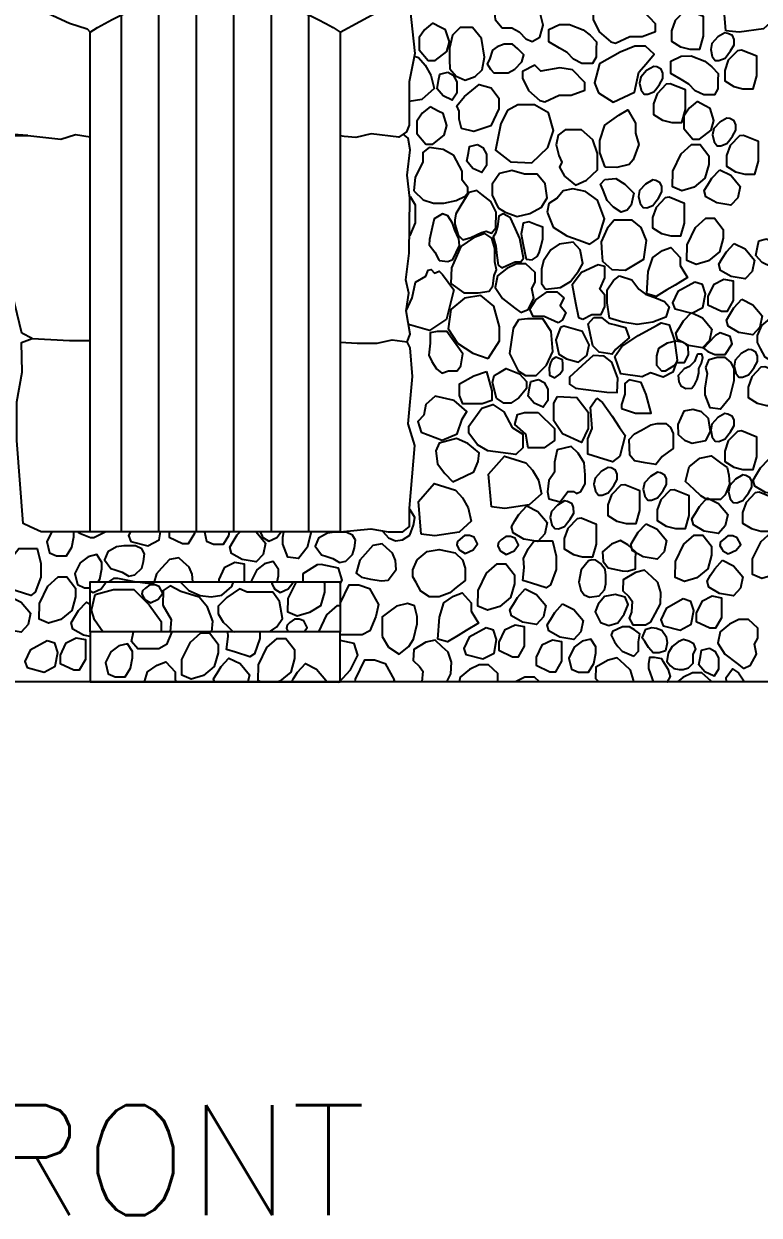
# Model space of a CAD drawing. Header units: millimetres. Extents: x -251401 to 377140, y -30451 to 275830.
# Drawn here: x 296977 to 299919, y -5075 to -307 of the extents above; entities that cross this region are included whole.
import ezdxf

# ---------------------------------------------------------------- set-up
doc = ezdxf.new("R2010")
doc.units = ezdxf.units.MM
for name, color, linetype in [('0-S3', 3, 'Continuous'), ('0-S8', 8, 'Continuous'), ('A-DIMENSIONS', 30, 'Continuous'), ('A-DOORS', 2, 'Continuous'), ('A-WALL', 4, 'Continuous')]:
    doc.layers.add(name, color=color, linetype=linetype)
doc.styles.add('LEROY', font='simplex.shx')
doc.dimstyles.new('DIM100', dxfattribs={"dimscale": 0, "dimtxt": 220, "dimasz": 180, "dimexe": 220, "dimexo": 250, "dimgap": 1, "dimtad": 1, "dimtoh": 1, "dimlfac": 0.001, "dimzin": 1, "dimdsep": 46, "dimtxsty": 'LEROY', "dimblk1": 'ORIGIN', "dimblk2": 'ORIGIN', "dimsah": 1, "dimcen": 0.18, "dimclrd": 30, "dimclre": 30, "dimclrt": 7, "dimazin": 0, "dimtfac": 1, "dimtix": 1, "dimtmove": 1, "dimatfit": 3, "dimfxl": 1, "dimtvp": 1, "dimtolj": 2, "dimtzin": 0, "dimarcsym": 0})

# ---------------------------------------------------------------- blocks, each defined once
blk = doc.blocks.new('USER ARROW 100')
at = {"layer": 'A-DIMENSIONS'}
for q in [(-200, 0), (200, 0)]:
    blk.add_line((0, 0), q, dxfattribs=at)
for points in [[(0, 0), (0, 200)], [(0, 0), (0, -200)]]:
    blk.add_lwpolyline(points, dxfattribs=at)
blk.add_circle((0, 0), 90, dxfattribs=at)
blk = doc.blocks.new('*D95')
at = {"layer": 'A-DIMENSIONS', "color": 30, "transparency": 16777216}
for p, q in [((297092.5, 3059.9), (288086.5, 3059.9)), ((288086.5, -2939.1), (288086.5, 3058.9)), ((291492.5, -2940.1), (288086.5, -2940.1))]:
    blk.add_line(p, q, dxfattribs=at)
at = {"layer": 'Defpoints', "color": 0, "transparency": 16777216}
for p in [(288086.5, 3059.9), (297342.5, 3059.9), (291742.5, -2940.1)]:
    blk.add_point(p, dxfattribs=at)
at = {"layer": 'A-DIMENSIONS', "color": 30, "transparency": 16777216}
for p, rotation in [((288086.5, 3059.9), 90), ((288086.5, -2940.1), 270)]:
    blk.add_blockref('USER ARROW 100', p, dxfattribs=dict(at, rotation=rotation))
at = {"layer": 'A-DIMENSIONS', "color": 7, "transparency": 16777216, "insert": (287876.5, 59.9), "char_height": 220, "attachment_point": 5, "rotation": 90, "style": 'LEROY'}
blk.add_mtext('\\A2;6.00 METERS', dxfattribs=at)
blk = doc.blocks.new('24H24HT')
at = {"layer": 'A-DOORS'}
blk.add_lwpolyline([(-500, 2000, -0.3), (500, 2000), (500, 0), (-500, 0)], format="xyb", close=True, dxfattribs=at)
at = {"layer": 'A-DOORS', "color": 8}
for points in [[(-75, 0), (-75, 2146.9)], [(75, 0), (75, 2146.9)], [(-225, 0), (-225, 2121.7)], [(225, 0), (225, 2121.7)], [(-375, 0), (-375, 2069)], [(375, 0), (375, 2069)]]:
    blk.add_lwpolyline(points, dxfattribs=at)
blk = doc.blocks.new('G24G4GGHG')
at = {"layer": '0-S8', "color": 8}
for points in [[(4120.6, 2650.3), (4148.3, 2617.3), (4187.1, 2617.3), (4215.5, 2601.8), (4242, 2572.6), (4268.6, 2562.9), (4298.1, 2579.3), (4311.6, 2627.5), (4297.7, 2686.6), (4278.3, 2727), (4260, 2759.1), (4229.7, 2777.4), (4198.3, 2777.4), (4176.2, 2755.8), (4142.6, 2705), (4116, 2690.8)], [(5042.7, 2605.7), (5031.6, 2736.9), (5094.7, 2808.6), (5180.1, 2781.4), (5207.4, 2751.7), (5230.6, 2711.6), (5242.8, 2657.7), (5194, 2613.4), (5096.6, 2599.5)], [(4582.2, 2561), (4601.4, 2555.2), (4659.2, 2582.8), (4707.6, 2582.8), (4761.7, 2602), (4761.7, 2632.7), (4712.8, 2684.2), (4661.8, 2691.5), (4585.8, 2678), (4561.4, 2702.4), (4512.5, 2677.4), (4512.5, 2650.9), (4536.4, 2601)], [(4876.4, 2684.5), (4839.5, 2646.2), (4825, 2605.7), (4825, 2563.7), (4861.2, 2541.3), (4898.2, 2531.9), (4938.7, 2531.9), (4953.2, 2583.2), (4953.2, 2633.2), (4953.2, 2662.1), (4892.4, 2686.7)], [(3869.7, 2635.8), (3837.9, 2609.8), (3816.1, 2578.3), (3816.1, 2528.7), (3852.3, 2486), (3879.9, 2486), (3926.2, 2522.2), (3937.1, 2560.6), (3921.9, 2609), (3902.3, 2618.4)], [(4377.4, 2630.6), (4417.2, 2631.1), (4472.4, 2609.5), (4499.7, 2587.3), (4524.7, 2561.2), (4523.6, 2532.2), (4523.6, 2499.8), (4510, 2474.7), (4467.3, 2474.7), (4433.1, 2491.2), (4408.1, 2518), (4377.4, 2536.2), (4335.1, 2561.2), (4335.1, 2588.5), (4335.1, 2610.7)], [(3938.2, 2452.9), (3963.3, 2424.2), (4000.4, 2408.4), (4039.6, 2422.2), (4067.6, 2448.9), (4077.4, 2500.4), (4065.7, 2574), (4029.8, 2618.3), (3979.6, 2618.3), (3949.6, 2588.4), (3937.8, 2535.6), (3937.8, 2488.6)], [(5039.2, 2597.6), (5010.9, 2580.8), (4986.9, 2554.9), (4982.1, 2530.6), (4988.5, 2502.3), (5000.5, 2486.7), (5015.2, 2485.9), (5039.6, 2495.5), (5051.2, 2510.6), (5061.9, 2524.6), (5075.9, 2548.9), (5075.5, 2570.8), (5069.1, 2586), (5051.2, 2595.2)], [(4097.5, 2490.5), (4088, 2473.8), (4101.4, 2451.8), (4115.2, 2437.2), (4137.3, 2437.2), (4172.1, 2437.2), (4199, 2451.5), (4226.5, 2481.5), (4234.9, 2509.2), (4210.1, 2532.8), (4189.5, 2552.2), (4156.5, 2552.2), (4127.5, 2541), (4108.8, 2527.7)], [(4620.5, 2519.4), (4537.7, 2473.8), (4518, 2397.2), (4534, 2357.7), (4592.1, 2319.5), (4677.3, 2360.2), (4694.6, 2439.2), (4724.3, 2473.8), (4756.4, 2512), (4721.8, 2544.1), (4678.6, 2544.1)], [(5089.5, 2525.8), (5052.6, 2487.5), (5038.1, 2447), (5038.1, 2405), (5074.3, 2382.6), (5111.2, 2373.1), (5151.8, 2373.1), (5166.2, 2424.5), (5166.2, 2474.4), (5166.2, 2503.4), (5105.4, 2528)], [(4864.4, 2504.3), (4904.2, 2504.8), (4959.4, 2483.2), (4986.7, 2461), (5011.8, 2434.9), (5010.6, 2405.9), (5010.6, 2373.5), (4997, 2348.4), (4954.3, 2348.4), (4920.2, 2364.9), (4895.1, 2391.7), (4864.4, 2409.9), (4822.2, 2434.9), (4822.2, 2462.2), (4822.2, 2484.4)], [(3930, 2439.7), (3952, 2427.7), (3966.7, 2401), (3966.7, 2355.4), (3948.3, 2328.2), (3912.2, 2344.4), (3887.5, 2373.2), (3893.8, 2406.2), (3898.6, 2431.4)], [(4298.8, 2326.4), (4318.1, 2320.6), (4375.8, 2348.2), (4424.2, 2348.2), (4478.3, 2367.4), (4478.3, 2398.1), (4429.4, 2449.6), (4378.4, 2456.9), (4302.5, 2443.4), (4278, 2467.8), (4229.1, 2442.8), (4229.1, 2416.3), (4253, 2366.4)], [(4754.3, 2463), (4726, 2446.3), (4702.1, 2420.3), (4697.3, 2396), (4703.6, 2367.7), (4715.6, 2352.2), (4730.4, 2351.4), (4754.7, 2360.9), (4766.3, 2376.1), (4777.1, 2390), (4791, 2414.4), (4790.6, 2436.3), (4784.2, 2451.4), (4766.3, 2460.6)], [(3976.4, 2283.2), (3966.5, 2305.5), (3997.1, 2342.7), (4055.9, 2389.9), (4103.9, 2377.5), (4135.3, 2335.3), (4135.3, 2293.1), (4103, 2225.2), (4035.2, 2202.9), (3984.7, 2214.5), (3975.9, 2251.2), (3975.9, 2270.3)], [(4804.6, 2391.3), (4767.7, 2352.9), (4753.2, 2312.4), (4753.2, 2270.4), (4789.4, 2248), (4826.3, 2238.6), (4866.9, 2238.6), (4881.4, 2290), (4881.4, 2339.9), (4881.4, 2368.8), (4820.5, 2393.4)], [(3859.9, 2301.4), (3828, 2275.3), (3806.3, 2243.8), (3806.3, 2194.3), (3842.5, 2151.6), (3870, 2151.6), (3916.3, 2187.8), (3927.2, 2226.1), (3912, 2274.6), (3892.4, 2284)], [(4143, 2234.6), (4120.8, 2128.1), (4180.8, 2081.5), (4266.3, 2077.1), (4330.6, 2138.1), (4352.8, 2205.8), (4334, 2276.8), (4277.4, 2309), (4210.8, 2309), (4169.7, 2286.8)], [(4927.7, 2321.8), (4895.9, 2295.8), (4874.1, 2264.3), (4874.1, 2214.7), (4910.3, 2172), (4937.8, 2172), (4984.2, 2208.2), (4995, 2246.6), (4979.8, 2295), (4960.3, 2304.4)], [(4560.3, 2059.2), (4539.1, 2117.7), (4539.1, 2166.4), (4559.1, 2227.4), (4615.2, 2267.3), (4650.1, 2288.5), (4681.8, 2236.3), (4681.8, 2196.3), (4694.4, 2150.2), (4672.6, 2088.4), (4656.4, 2069.7), (4606.5, 2057.9)], [(5046.7, 2256.3), (5018.4, 2239.6), (4994.4, 2213.7), (4989.6, 2189.4), (4996, 2161), (5008, 2145.5), (5022.8, 2144.7), (5047.1, 2154.3), (5058.7, 2169.4), (5069.4, 2183.4), (5083.4, 2207.7), (5083, 2229.6), (5076.6, 2244.8), (5058.7, 2253.9)], [(4397.8, 2023.5), (4440.8, 1988), (4485.2, 2008.2), (4528.7, 2048.7), (4528.7, 2114.4), (4510.9, 2169.1), (4465.5, 2208.6), (4399.8, 2208.6), (4372.6, 2187.9), (4364.2, 2148.9), (4374.6, 2106.9), (4386.9, 2079.3), (4378, 2060.1)], [(4048.9, 2150), (4070.9, 2137.9), (4085.6, 2111.2), (4085.6, 2065.7), (4067.3, 2038.4), (4031.1, 2054.7), (4006.5, 2083.5), (4012.8, 2116.5), (4017.6, 2141.7)], [(4830.1, 2043.7), (4863.6, 2113.2), (4905.4, 2150.2), (4940, 2150.2), (4974.5, 2105.2), (4974.5, 2069.8), (4959.3, 2015.2), (4915.9, 1979.1), (4866.8, 1964.6), (4829.1, 1980.7)], [(5097, 2184.6), (5060.1, 2146.2), (5045.6, 2105.7), (5045.6, 2063.8), (5081.8, 2041.3), (5118.7, 2031.9), (5159.3, 2031.9), (5173.7, 2083.3), (5173.7, 2133.2), (5173.7, 2162.2), (5112.9, 2186.8)], [(3795, 1965), (3832.3, 1928.7), (3873.7, 1916), (3915.2, 1916), (3963.5, 1926.1), (3999.9, 1943.9), (4010.5, 1956.5), (4010.5, 1977.9), (3987.9, 2008.2), (3987.9, 2043.8), (3954.1, 2105.7), (3911.4, 2129.8), (3855.9, 2137.8), (3830.5, 2118.4), (3830.5, 2079), (3799.7, 2019.5)], [(4132.5, 1897.1), (4160.6, 1879.4), (4207.9, 1862.3), (4258.6, 1874.3), (4305, 1900), (4328.6, 1937), (4319.7, 1992.8), (4288.1, 2032.2), (4237.1, 2032.2), (4186.1, 2046.1), (4136.7, 2034.5), (4108.1, 1991.3), (4107.4, 1948.1)], [(4558.3, 2010.7), (4602.2, 2014), (4638.9, 1991), (4675.1, 1955.4), (4663.6, 1907.7), (4648.2, 1887.4), (4624.7, 1879.8), (4594, 1899.5), (4567.6, 1926.3), (4551.7, 1966.9), (4542, 1991.8)], [(4750.2, 2008.8), (4721.9, 1992.1), (4697.9, 1966.2), (4693.1, 1941.9), (4699.5, 1913.6), (4711.5, 1898), (4726.3, 1897.2), (4750.6, 1906.8), (4762.2, 1921.9), (4772.9, 1935.9), (4786.9, 1960.2), (4786.5, 1982.1), (4780.1, 1997.3), (4762.2, 2006.5)], [(5018.1, 2049.3), (5062.7, 2027), (5100.1, 1982.5), (5090.5, 1937.2), (5062.7, 1906.9), (5006.5, 1916.6), (4963.3, 1941.4), (4956.6, 1965.7), (4970.7, 1988.9), (4986.9, 2015.4)], [(3958.5, 1847), (3958.8, 1831.4), (3971.6, 1788), (3990.5, 1768.1), (4023, 1778.2), (4065.2, 1798.7), (4084.3, 1803.6), (4105.1, 1795.1), (4122, 1816.4), (4123.9, 1879.1), (4102, 1922.8), (4066.6, 1950.8), (4046.4, 1966.7), (4015, 1957.9), (3982.6, 1905.5), (3962.7, 1873.2)], [(4327.6, 1878.8), (4351.6, 1818.9), (4407.2, 1785.1), (4455.7, 1767.1), (4498.8, 1751.1), (4533.7, 1775.3), (4557.2, 1852.7), (4528.8, 1927.3), (4481.4, 1961.7), (4431.2, 1972.6), (4391.9, 1965.5), (4367.9, 1936.1), (4334.1, 1914.8)], [(4800.5, 1937.1), (4763.6, 1898.8), (4749.1, 1858.2), (4749.1, 1816.3), (4785.3, 1793.8), (4822.2, 1784.4), (4862.8, 1784.4), (4877.3, 1835.8), (4877.3, 1885.7), (4877.3, 1914.7), (4816.4, 1939.3)], [(3895.4, 1685.7), (3930.4, 1681.8), (3950.6, 1690.1), (3977.6, 1745.9), (3974.4, 1772.2), (3959.1, 1807.5), (3949.6, 1834.8), (3930.8, 1864.4), (3909.4, 1872.2), (3876.6, 1852.7), (3868.4, 1817.6), (3857.4, 1770.5), (3855.9, 1749), (3878.1, 1719.1)], [(4131.4, 1667.4), (4146.7, 1657.3), (4167.3, 1666.5), (4199.7, 1681), (4222.1, 1681), (4233.2, 1695.6), (4218.5, 1774.6), (4201.4, 1813.1), (4181.8, 1857.3), (4152.4, 1872.6), (4134.7, 1863.8), (4129.8, 1822.4), (4120.9, 1796), (4112.4, 1780.8), (4122.8, 1743.2), (4126.3, 1706.5)], [(4243.8, 1691.8), (4267.6, 1688.3), (4288.3, 1701.9), (4295.9, 1717.3), (4303.5, 1744.7), (4311.3, 1773), (4311.3, 1819.4), (4288.3, 1828), (4255.2, 1840.5), (4231.8, 1835.1), (4227.5, 1812.8), (4223.5, 1792.5), (4226.4, 1777.3), (4231.7, 1748.6)], [(4546.9, 1715.5), (4549.6, 1683.1), (4586.5, 1650.3), (4641.1, 1647.5), (4681.3, 1672), (4714.1, 1692), (4725.3, 1765.6), (4704.7, 1817.5), (4667.9, 1847.6), (4596.5, 1847.6), (4567.5, 1814.7), (4544.6, 1760.6)], [(4888, 1748.9), (4921.5, 1818.4), (4963.3, 1855.3), (4997.9, 1855.3), (5032.4, 1810.4), (5032.4, 1775), (5017.1, 1720.4), (4973.7, 1684.3), (4924.7, 1669.8), (4887, 1685.9)], [(3942.4, 1593.3), (3994, 1556.1), (4051.8, 1556.1), (4096.6, 1563.6), (4110.3, 1584.7), (4115.4, 1625.9), (4124.8, 1648.6), (4118.9, 1681.1), (4118.9, 1733.7), (4106, 1776), (4078.9, 1793.6), (4032.7, 1776.4), (3982.9, 1742.7), (3963.7, 1699.2), (3945.1, 1657)], [(5205.8, 1772.8), (5227.8, 1760.7), (5242.5, 1734), (5242.5, 1688.5), (5224.1, 1661.2), (5188, 1677.5), (5163.3, 1706.3), (5169.6, 1739.3), (5174.4, 1764.5)], [(4320.8, 1570.8), (4381.6, 1578.6), (4422, 1601.9), (4453.6, 1643.3), (4470.2, 1673.9), (4460.4, 1728.3), (4431.7, 1759), (4375.8, 1751.2), (4342.2, 1728.8), (4313.5, 1685.1), (4305.2, 1651), (4305.2, 1594.2)], [(4726.9, 1553.2), (4732.5, 1641.5), (4750.2, 1698.6), (4788.8, 1725.9), (4823.3, 1738.7), (4860.3, 1698.6), (4860.3, 1665.6), (4889.3, 1617.4), (4840, 1587.9), (4807, 1568.1), (4764.6, 1542.6)], [(5076, 1754.5), (5120.6, 1732.2), (5158, 1687.7), (5148.4, 1642.4), (5120.6, 1612.1), (5064.4, 1621.8), (5021.1, 1646.6), (5014.5, 1670.9), (5028.6, 1694.1), (5044.8, 1720.5)], [(4223.2, 1477.3), (4251.6, 1490), (4274.8, 1534.5), (4267.3, 1574.4), (4279.9, 1598.7), (4279.9, 1638.2), (4242.5, 1672.6), (4205, 1672.6), (4166.5, 1653.9), (4129.1, 1624), (4120.5, 1578), (4148.8, 1533.5), (4197.4, 1496)], [(4470.8, 1451.1), (4506.2, 1470.5), (4543.7, 1470.5), (4558.2, 1502.2), (4558.2, 1547.8), (4538.9, 1571.1), (4558.7, 1617), (4558.7, 1661.6), (4532.3, 1669.2), (4465.4, 1638.3), (4428.3, 1588.1), (4442, 1517.1), (4453.4, 1458)], [(4617.6, 1624.9), (4666.2, 1609), (4695.3, 1571.8), (4721, 1551.8), (4765.6, 1534.7), (4797.8, 1522.3), (4816.5, 1500.4), (4802.8, 1458.7), (4750.2, 1438.7), (4687.9, 1430.1), (4630.1, 1439.8), (4577.6, 1455.8), (4567.8, 1517), (4567.8, 1568.4), (4593, 1606.1)], [(4919.2, 1599.3), (4851.2, 1561.5), (4829.8, 1516.2), (4838.6, 1492.2), (4906.7, 1474.6), (4951.4, 1497.9), (4961.5, 1552.7), (4949.5, 1589.8)], [(5035.2, 1610), (4993, 1589.2), (4970.9, 1542), (4970.9, 1509.2), (5025.1, 1483.4), (5049, 1483.4), (5073.6, 1525.6), (5073.6, 1573.5), (5073.6, 1603.1)], [(4091.4, 1293.4), (4136.8, 1365), (4136.8, 1421.2), (4115.1, 1503), (4063.3, 1546.4), (3996.8, 1535.5), (3942.5, 1490.2), (3931.6, 1412.9), (3969.9, 1354.7), (4030.7, 1315.1)], [(4371.4, 1436.8), (4316.6, 1462.2), (4271.4, 1462.2), (4258.7, 1490.6), (4283.1, 1529.1), (4328.3, 1560.1), (4367.3, 1560.1), (4394.2, 1536.7), (4379.9, 1505.7), (4402.1, 1477.6), (4389.9, 1448)], [(5106.3, 1530.8), (5150.9, 1508.5), (5188.3, 1464), (5178.7, 1418.7), (5150.9, 1388.4), (5094.7, 1398.1), (5051.5, 1422.9), (5044.8, 1447.2), (5058.9, 1470.4), (5075.1, 1496.9)], [(4904.8, 1478.4), (4949.4, 1456.1), (4986.8, 1411.6), (4977.2, 1366.3), (4949.4, 1336), (4893.2, 1345.7), (4850, 1370.5), (4843.3, 1394.8), (4857.4, 1418), (4873.6, 1444.5)], [(4213.9, 1449), (4191.5, 1413.3), (4176.9, 1313.2), (4211.5, 1244), (4241.9, 1225.8), (4283.7, 1225.8), (4325.6, 1267.1), (4351.1, 1321.7), (4343.8, 1401.7), (4310.4, 1452.1), (4249.8, 1452.1)], [(4514.3, 1457.6), (4545.9, 1458.5), (4573.5, 1434.9), (4606.2, 1426.6), (4641.1, 1417.8), (4656.3, 1376.9), (4631.2, 1355.4), (4601.5, 1329.9), (4587.5, 1311), (4535.5, 1319.2), (4510.1, 1345), (4501.5, 1387.2), (4492.2, 1432.8)], [(4599.3, 1301.6), (4626.3, 1342), (4691.8, 1386.3), (4767.4, 1427.5), (4783.7, 1436.4), (4815.4, 1428.9), (4837.3, 1366.1), (4848.7, 1287.2), (4830.6, 1239.2), (4792.1, 1219.2), (4741.7, 1236.8), (4707.4, 1220.6), (4622.7, 1233)], [(5186.6, 1425.6), (5226.6, 1458.9), (5273.5, 1466.9), (5338.5, 1453.1), (5367.4, 1425.7), (5377.5, 1392.5), (5377.5, 1342.7), (5342.8, 1314.6), (5316.8, 1293.4), (5274.2, 1277), (5236, 1277), (5200.6, 1299.4), (5181.8, 1334), (5169, 1357.7), (5169, 1385.3)], [(3866.7, 1281.6), (3885, 1252.2), (3907.2, 1235.2), (3932.7, 1245), (3967.4, 1245), (3982.4, 1264), (3990.9, 1312.3), (3926.2, 1401.2), (3888.3, 1401.2), (3859.5, 1396.6), (3859.5, 1354.8), (3854.6, 1307.2)], [(4381.3, 1417.6), (4362.3, 1368.5), (4374.4, 1311.7), (4405.4, 1292.8), (4453.6, 1279), (4487.2, 1305.7), (4496.4, 1349), (4469.2, 1402.1), (4423.2, 1414.9), (4395.3, 1422.6)], [(4970.1, 1321.9), (4998.7, 1310.1), (5040.4, 1310.1), (5068.6, 1352.3), (5060.7, 1382.1), (5019.6, 1396.8), (5001.6, 1385.5), (4972.3, 1355.1), (4953.2, 1335.3)], [(4807.7, 1355.3), (4773.4, 1333.2), (4765, 1304.2), (4765, 1266.8), (4785.6, 1244.7), (4800.8, 1244.7), (4835.9, 1266.1), (4845.8, 1278.3), (4877.9, 1278.3), (4893.1, 1308), (4892.4, 1340), (4874.8, 1357.6), (4842.8, 1362.9)], [(4335.9, 1255.8), (4337.7, 1226.7), (4358.4, 1216.3), (4379.2, 1230.5), (4390.6, 1248.1), (4390.6, 1271.9), (4390, 1289.1), (4363.2, 1298.6), (4347.6, 1289.5), (4341.1, 1275.8)], [(4512.4, 1305.6), (4466.9, 1264.4), (4416.7, 1219), (4416.7, 1191.4), (4441.1, 1175.1), (4524.4, 1164.7), (4566.6, 1159.5), (4608.7, 1157.9), (4610.9, 1215.7), (4586.8, 1278.6), (4556.6, 1303.4)], [(4926.7, 1305.7), (4917.6, 1281.3), (4897.7, 1262.3), (4875.6, 1253.1), (4851.9, 1226.4), (4854.2, 1199.8), (4862.6, 1184.5), (4883.2, 1173.1), (4906.1, 1175.4), (4919.1, 1190.6), (4928.2, 1209.7), (4935.1, 1235.6), (4935.1, 1253.9), (4945.8, 1275.2), (4951.1, 1297.3), (4946.5, 1311.1), (4931.3, 1311.1)], [(4962.4, 1257.2), (4976.5, 1289.7), (5007.7, 1299.6), (5037.2, 1299.6), (5063.3, 1278.2), (5075.3, 1253), (5075.3, 1204.7), (5057.3, 1134.4), (5021.8, 1090.4), (4979.5, 1096.4), (4959.8, 1148.1), (4959.8, 1175.4), (4969.2, 1233.6)], [(5132.8, 1330.3), (5104.5, 1313.5), (5080.5, 1287.6), (5075.8, 1263.3), (5082.1, 1235), (5094.1, 1219.4), (5108.9, 1218.6), (5133.2, 1228.2), (5144.8, 1243.4), (5155.5, 1257.3), (5169.5, 1281.6), (5169.1, 1303.6), (5162.7, 1318.7), (5144.8, 1327.9)], [(4085.4, 1241.7), (4107.1, 1164.7), (4107.1, 1125.8), (4068.1, 1112), (3991.1, 1112), (3977.2, 1145.7), (3977.2, 1192.4), (4035.2, 1224.4)], [(4137.4, 1238.3), (4164.2, 1253.8), (4217.9, 1232.2), (4245.6, 1201.1), (4245.6, 1174.2), (4215.3, 1137), (4182.4, 1114.6), (4154.7, 1114.6), (4125.2, 1134.4), (4109.9, 1197.4), (4115.9, 1226)], [(5183.1, 1258.5), (5146.2, 1220.2), (5131.7, 1179.7), (5131.7, 1137.7), (5167.9, 1115.3), (5204.8, 1105.9), (5245.4, 1105.9), (5259.9, 1157.2), (5259.9, 1207.2), (5259.9, 1236.1), (5199, 1260.7)], [(4293.9, 1210.1), (4315.9, 1198), (4330.6, 1171.3), (4330.6, 1125.8), (4312.3, 1098.5), (4276.1, 1114.8), (4251.5, 1143.6), (4257.7, 1176.6), (4262.5, 1201.8)], [(4625.1, 1094), (4681.8, 1074.7), (4744.4, 1074.7), (4723.5, 1149.2), (4704.1, 1197.5), (4656.2, 1208.5), (4638.5, 1193.1), (4638.5, 1151.1), (4625.3, 1109.9)], [(3908.5, 967.6), (3968.5, 992.5), (3988.2, 1050.5), (4006.1, 1081.7), (3956.3, 1126.3), (3880.5, 1142.9), (3842.2, 1109.8), (3835.2, 1066.4), (3810.9, 1041.6), (3824.3, 999.5)], [(4048.9, 947.8), (4014.9, 995), (4014.9, 1022.5), (4066.5, 1095), (4110.5, 1110.3), (4154.4, 1080.7), (4187.4, 1018.1), (4231.3, 990.6), (4231.3, 936.8), (4202.8, 909.4), (4090.7, 924.8)], [(4369.3, 1141.4), (4446.4, 1138.1), (4492, 1079.5), (4492, 1013.4), (4465.9, 957), (4389.8, 992.1), (4355.2, 1044.8), (4355.2, 1115.3)], [(4526.6, 1135.1), (4549.7, 1118.3), (4587.6, 1062.5), (4617.7, 1018.2), (4639.5, 986.1), (4618.2, 902.5), (4589.7, 880.4), (4533.9, 897.2), (4490.7, 910.3), (4490.7, 972), (4507.6, 1014.1), (4501.3, 1099.5)], [(4291.5, 1078.2), (4357.9, 1013.8), (4357.9, 965.1), (4315.9, 936.8), (4251.5, 936.8), (4242.7, 991), (4198.8, 1029.4), (4209.8, 1069.8), (4237.9, 1077.3)], [(4850.5, 1029.9), (4851.7, 989.3), (4877.1, 966.9), (4908.6, 955.4), (4963.1, 965.7), (4981.3, 1002), (4973.4, 1053.5), (4945.5, 1080.1), (4910.4, 1089.8), (4874.7, 1083.1)], [(5039.2, 1073.8), (5010.8, 1057.1), (4986.9, 1031.2), (4982.1, 1006.8), (4988.5, 978.5), (5000.5, 963), (5015.2, 962.2), (5039.6, 971.8), (5051.1, 986.9), (5061.9, 1000.9), (5075.9, 1025.2), (5075.5, 1047.1), (5069.1, 1062.3), (5051.1, 1071.4)], [(4659.3, 906.3), (4656.1, 969.1), (4677.3, 991.8), (4705.2, 1007.2), (4742.4, 1027.7), (4768.1, 1034.1), (4802.9, 1034.1), (4821.7, 1017.8), (4832.5, 993.5), (4832.5, 933.9), (4814, 920.6), (4788.2, 902.1), (4762.5, 869.7), (4720.2, 876.6), (4678, 883.6)], [(5089.5, 1002.1), (5052.5, 963.7), (5038.1, 923.2), (5038.1, 881.2), (5074.3, 858.8), (5111.2, 849.4), (5151.7, 849.4), (5166.2, 900.8), (5166.2, 950.7), (5166.2, 979.6), (5105.4, 1004.3)], [(3951.2, 799.7), (3998.8, 823.5), (4034.5, 840.2), (4052.6, 880.9), (4056.3, 916.8), (4011.2, 953.6), (3965.7, 974.2), (3896.2, 955.6), (3882.8, 924.9), (3889.5, 872.2), (3918.2, 833.9)], [(4334.6, 732), (4380.5, 719.7), (4410.9, 761.5), (4433.8, 761.5), (4446, 753.9), (4462.2, 761.6), (4480.4, 792.7), (4480.4, 828.7), (4475.5, 876.5), (4452, 914.5), (4423.7, 942.1), (4368.6, 928.3), (4356.9, 878.5), (4356.9, 838.9), (4334.6, 805.7), (4329, 760.4)], [(4104.9, 700.4), (4093.7, 831.5), (4156.9, 903.3), (4242.3, 876.1), (4269.5, 846.4), (4292.7, 806.3), (4304.9, 752.4), (4256.2, 708), (4158.8, 694.1)], [(4896.7, 860.7), (4939.4, 895.1), (4984, 904.2), (5021.7, 876.3), (5047.6, 857.2), (5055.2, 826.8), (5057.3, 790.6), (5044, 757.8), (5039.4, 746.4), (5021, 729.2), (4996.6, 729.2), (4967.3, 729.2), (4942.9, 743.9), (4916.4, 769), (4881.6, 801.8)], [(5213, 890.2), (5257.6, 867.9), (5295, 823.4), (5285.4, 778.1), (5257.6, 747.8), (5201.4, 757.5), (5158.1, 782.3), (5151.5, 806.6), (5165.6, 829.8), (5181.7, 856.2)], [(4572, 858.1), (4543.7, 841.4), (4519.7, 815.5), (4514.9, 791.1), (4521.3, 762.8), (4533.3, 747.3), (4548, 746.5), (4572.4, 756.1), (4584, 771.2), (4594.7, 785.2), (4608.7, 809.5), (4608.3, 831.4), (4601.9, 846.6), (4584, 855.7)], [(4769.3, 838.3), (4741, 821.5), (4717, 795.6), (4712.2, 771.3), (4718.6, 743), (4730.6, 727.4), (4745.3, 726.6), (4769.7, 736.2), (4781.2, 751.4), (4792, 765.3), (4806, 789.6), (4805.6, 811.6), (4799.2, 826.7), (4781.2, 835.9)], [(5110.3, 827.8), (5082, 811), (5058.1, 785.1), (5053.3, 760.8), (5059.7, 732.5), (5071.6, 716.9), (5086.4, 716.1), (5110.7, 725.7), (5122.3, 740.9), (5133.1, 754.8), (5147, 779.1), (5146.7, 801.1), (5140.3, 816.2), (5122.3, 825.4)], [(3824.3, 590.6), (3813.2, 721.8), (3876.3, 793.5), (3961.7, 766.3), (3989, 736.6), (4012.2, 696.5), (4024.4, 642.6), (3975.6, 598.3), (3878.2, 584.3)], [(4622.3, 786.4), (4585.4, 748), (4570.9, 707.5), (4570.9, 665.6), (4607.1, 643.1), (4644, 633.7), (4684.6, 633.7), (4699, 685.1), (4699, 735), (4699, 764), (4638.2, 788.6)], [(4819.6, 766.5), (4782.7, 728.2), (4768.2, 687.7), (4768.2, 645.7), (4804.4, 623.3), (4841.3, 613.9), (4881.9, 613.9), (4896.3, 665.2), (4896.3, 715.2), (4896.3, 744.1), (4835.5, 768.7)], [(4397.6, 724), (4369.3, 707.2), (4345.4, 681.3), (4340.6, 657), (4346.9, 628.7), (4358.9, 613.1), (4373.7, 612.3), (4398, 621.9), (4409.6, 637.1), (4420.4, 651), (4434.3, 675.3), (4433.9, 697.3), (4427.5, 712.4), (4409.6, 721.6)], [(4968.3, 735.7), (5012.9, 713.4), (5050.3, 668.9), (5040.7, 623.6), (5012.9, 593.4), (4956.7, 603.1), (4913.4, 627.8), (4906.8, 652.1), (4920.9, 675.3), (4937.1, 701.8)], [(5160.7, 756), (5123.7, 717.7), (5109.2, 677.2), (5109.2, 635.2), (5145.4, 612.8), (5182.4, 603.4), (5222.9, 603.4), (5237.4, 654.7), (5237.4, 704.7), (5237.4, 733.6), (5176.6, 758.2)], [(4246.6, 703.9), (4291.1, 681.6), (4328.5, 637.1), (4319, 591.7), (4291.1, 561.5), (4234.9, 571.2), (4191.7, 596), (4185, 620.3), (4199.2, 643.5), (4215.3, 669.9)], [(4447.9, 652.2), (4411, 613.9), (4396.5, 573.4), (4396.5, 531.4), (4432.7, 509), (4469.6, 499.6), (4510.2, 499.6), (4524.7, 550.9), (4524.7, 600.9), (4524.7, 629.8), (4463.9, 654.4)], [(4723.7, 632.5), (4768.2, 610.3), (4805.6, 565.7), (4796.1, 520.4), (4768.2, 490.2), (4712, 499.9), (4668.8, 524.6), (4662.1, 549), (4676.3, 572.1), (4692.4, 598.6)], [(3449, 595), (3413.3, 574.8), (3399.8, 543), (3425.8, 508.4), (3443.2, 502.6), (3471.2, 493.3), (3497.1, 477.6), (3522.2, 482.4), (3549.2, 509.3), (3556.9, 536.3), (3560.7, 567.1), (3549.2, 587.3), (3524.1, 598.9), (3477.9, 598.9)], [(3999.8, 513.4), (4031.6, 527.9), (4049.3, 551.5), (4035.4, 578.4), (4017.4, 585.2), (3997.9, 585.2), (3979.9, 571.3), (3968.8, 561.4), (3966.3, 547.8), (3973.1, 533.2), (3978.1, 526.1)], [(4164, 509.9), (4195.9, 524.5), (4213.6, 548), (4199.6, 574.9), (4181.7, 581.7), (4162.1, 581.7), (4144.2, 567.8), (4133, 557.9), (4130.6, 544.3), (4137.4, 529.8), (4142.3, 522.6)], [(4841.3, 480.9), (4874.8, 550.4), (4916.6, 587.3), (4951.2, 587.3), (4985.7, 542.4), (4985.7, 507), (4970.5, 452.4), (4927.1, 416.3), (4878, 401.8), (4840.3, 417.9)], [(5052.7, 511.7), (5084.6, 526.2), (5102.3, 549.7), (5088.3, 576.7), (5070.4, 583.5), (5050.9, 583.5), (5032.9, 569.5), (5021.7, 559.6), (5019.3, 546), (5026.1, 531.5), (5031, 524.4)], [(5150, 492), (5183.5, 561.5), (5225.3, 598.5), (5259.9, 598.5), (5294.4, 553.5), (5294.4, 518.2), (5279.1, 463.6), (5235.7, 427.4), (5186.7, 413), (5148.9, 429)], [(2175, 427), (2172.2, 463.6), (2190.1, 502.2), (2214.5, 533.1), (2241.7, 533.1), (2287.6, 533.1), (2301.9, 472.9), (2301.9, 418.4), (2280.4, 358.2), (2262.5, 345.3), (2204.4, 364), (2168.7, 375.4)], [(2605.8, 540), (2570.1, 519.8), (2556.6, 488), (2582.7, 453.3), (2600, 447.6), (2628, 438.2), (2654, 422.5), (2679, 427.4), (2706, 454.3), (2713.7, 481.3), (2717.6, 512.1), (2706, 532.3), (2680.9, 543.9), (2634.7, 543.9)], [(3630.3, 544.9), (3599.4, 510.2), (3578.7, 486.9), (3563.8, 434.1), (3585.9, 418.7), (3621.6, 411), (3665, 403.3), (3691.9, 407.2), (3707.3, 427.4), (3724.4, 449.7), (3721.8, 485.2), (3709.3, 514.1), (3687.1, 534.3), (3668.2, 551.5)], [(3808.4, 488.3), (3848.3, 521.7), (3895.3, 529.6), (3960.3, 515.9), (3989.2, 488.5), (3999.3, 455.3), (3999.3, 405.5), (3964.6, 377.3), (3938.6, 356.2), (3896, 339.8), (3857.7, 339.8), (3822.3, 362.2), (3803.6, 396.8), (3790.7, 420.5), (3790.7, 448)], [(4236.6, 457.4), (4233.7, 493.9), (4251.6, 532.6), (4276, 563.4), (4303.2, 563.4), (4349.1, 563.4), (4363.4, 503.3), (4363.4, 448.8), (4341.9, 388.6), (4324, 375.7), (4265.9, 394.4), (4230.2, 405.8)], [(4585.3, 551.3), (4549.9, 519.6), (4551.8, 481.6), (4571.4, 456.3), (4610, 448.1), (4627.4, 444.4), (4649.3, 442.4), (4680.9, 452.5), (4680.9, 489.9), (4682.8, 518.3), (4651.2, 548.1), (4621.4, 565.2)], [(4492.8, 484), (4464.2, 448.6), (4455.2, 399.2), (4463.1, 367.2), (4475.4, 347.5), (4496.8, 338), (4535.6, 343.6), (4556.9, 367.7), (4563.1, 391.3), (4563.1, 426.7), (4560.3, 449.2), (4541.2, 473.3), (4522.6, 486.8), (4506.9, 487.4)], [(5029.3, 486.5), (5073.9, 464.2), (5111.3, 419.7), (5101.8, 374.3), (5073.9, 344.1), (5017.7, 353.8), (4974.5, 378.6), (4967.8, 402.9), (4981.9, 426.1), (4998.1, 452.5)], [(4052.3, 365.8), (4085.8, 435.3), (4127.6, 472.3), (4162.2, 472.3), (4196.7, 427.3), (4196.7, 392), (4181.5, 337.4), (4138.1, 301.2), (4089, 286.8), (4051.3, 302.8)], [(4680.9, 437.5), (4632.6, 408.5), (4630.1, 364.2), (4655.1, 340.9), (4668, 322.3), (4664.8, 278.1), (4656.7, 253.9), (4671.2, 228.1), (4693, 228.1), (4722, 228.1), (4742.9, 239.4), (4760.7, 272.4), (4780.8, 311.9), (4782.4, 357.8), (4770.3, 397.2), (4746.2, 419.8), (4717.6, 446.4)], [(2296.7, 313.3), (2330.2, 382.8), (2372, 419.7), (2406.6, 419.7), (2441.1, 374.7), (2441.1, 339.4), (2425.9, 284.8), (2382.5, 248.6), (2333.4, 234.2), (2295.7, 250.2)], [(2740.5, 316.4), (2772.4, 331), (2790.1, 354.5), (2776.1, 381.4), (2758.2, 388.2), (2738.6, 388.2), (2720.7, 374.3), (2709.5, 364.4), (2707.1, 350.8), (2713.9, 336.3), (2718.8, 329.1)], [(2178.8, 341), (2223.4, 318.8), (2260.8, 274.2), (2251.2, 228.9), (2223.4, 198.7), (2167.2, 208.4), (2123.9, 233.1), (2117.2, 257.5), (2131.4, 280.7), (2147.5, 307.1)], [(3891.2, 170.1), (3896.8, 258.5), (3914.5, 315.5), (3953.1, 342.8), (3987.7, 355.7), (4024.6, 315.5), (4024.6, 282.6), (4053.6, 234.4), (4004.3, 204.8), (3971.3, 185), (3928.9, 159.5)], [(4240.3, 371.4), (4284.9, 349.2), (4322.3, 304.6), (4312.7, 259.3), (4284.9, 229.1), (4228.7, 238.8), (4185.5, 263.5), (4178.8, 287.9), (4192.9, 311), (4209.1, 337.5)], [(4599.5, 348.9), (4557.6, 340.9), (4531.8, 311.1), (4519.8, 279.7), (4540.7, 237), (4575.3, 224.9), (4610.8, 236.2), (4636.6, 270.8), (4651.9, 308.7), (4639.8, 338.4)], [(4988.5, 342), (4946.3, 321.2), (4924.2, 274), (4924.2, 241.2), (4978.4, 215.4), (5002.3, 215.4), (5026.9, 257.6), (5026.9, 305.5), (5026.9, 335.1)], [(3667.5, 181.3), (3693.9, 138.7), (3736.5, 110.9), (3775.2, 141.8), (3793, 170.4), (3807.7, 232.3), (3807.7, 261.7), (3797.6, 303.5), (3769, 312.8), (3725.6, 302), (3694.6, 279.5), (3667.8, 260.1)], [(4389.7, 311.4), (4434.3, 289.1), (4471.7, 244.6), (4462.1, 199.3), (4434.3, 169), (4378.1, 178.7), (4334.8, 203.5), (4328.2, 227.8), (4342.3, 251), (4358.5, 277.5)], [(4872.6, 331.3), (4804.5, 293.5), (4783.1, 248.2), (4791.9, 224.2), (4860, 206.6), (4904.7, 229.9), (4914.8, 284.7), (4902.8, 321.8)], [(5113.6, 53.7), (5142, 66.4), (5165.3, 110.9), (5157.7, 150.9), (5170.3, 175.1), (5170.3, 214.6), (5132.9, 249), (5095.4, 249), (5057, 230.3), (5019.5, 200.4), (5010.9, 154.4), (5039.2, 109.9), (5087.8, 72.5)], [(2867.1, 89.5), (2900.6, 159), (2942.4, 196), (2977, 196), (3011.5, 151), (3011.5, 115.7), (2996.3, 61.1), (2952.9, 24.9), (2903.8, 10.5), (2866.1, 26.5)], [(4083.5, 216.2), (4015.5, 178.4), (3994.1, 133.1), (4002.9, 109.2), (4071, 91.6), (4115.7, 114.9), (4125.8, 169.6), (4113.8, 206.8)], [(4199.5, 226.9), (4157.3, 206.2), (4135.2, 158.9), (4135.2, 126.2), (4189.4, 100.4), (4213.3, 100.4), (4237.9, 142.6), (4237.9, 190.4), (4237.9, 220)], [(4674.7, 102.3), (4693.8, 122.6), (4693.8, 159.5), (4698.2, 191.3), (4677.2, 208.5), (4656.8, 219.4), (4629.1, 219.4), (4589.3, 200.6), (4584.4, 186.3), (4597.3, 159.5), (4610.3, 140.7), (4627.7, 121.9)], [(4722.4, 210), (4746.7, 216.8), (4765.1, 214.2), (4786.7, 206.8), (4804.6, 180.5), (4808.3, 155.7), (4802, 124.2), (4776.7, 115.7), (4751.4, 115.7), (4733.5, 137.3), (4718.8, 160.5), (4708.7, 175.2)], [(2328, 163.6), (2259.9, 125.9), (2238.5, 80.5), (2247.3, 56.6), (2315.4, 39), (2360.1, 62.3), (2370.2, 117.1), (2358.2, 154.2)], [(2443.9, 174.4), (2401.7, 153.6), (2379.6, 106.4), (2379.6, 73.6), (2433.8, 47.8), (2457.7, 47.8), (2482.3, 90), (2482.3, 137.8), (2482.3, 167.4)], [(2614.2, 143.5), (2582.7, 119.5), (2561.2, 76.7), (2571.3, 32), (2599.7, 19.4), (2640, 19.4), (2661.4, 54), (2669, 95.6), (2669, 120.8), (2648.8, 152.3)], [(4348.9, 166.9), (4306.7, 146.1), (4284.6, 98.9), (4284.6, 66.2), (4338.8, 40.3), (4362.7, 40.3), (4387.3, 82.5), (4387.3, 130.4), (4387.3, 160)], [(4468, 161.9), (4436.5, 138), (4415.1, 95.1), (4425.2, 50.4), (4453.5, 37.9), (4493.8, 37.9), (4515.3, 72.5), (4522.8, 114), (4522.8, 139.2), (4502.7, 170.7)], [(4851.6, 160.1), (4827.7, 141.3), (4812.3, 114.9), (4807.2, 80.7), (4821.5, 63.1), (4834.8, 53.1), (4856.6, 48.5), (4871.7, 48.5), (4893.4, 56.4), (4912.6, 74.8), (4912.2, 101.6), (4912.2, 110.8), (4922.3, 130.4), (4915.1, 151.3), (4894.7, 163), (4873.7, 169.3)], [(4977.1, 134.6), (4999.1, 122.5), (5013.8, 95.8), (5013.8, 50.2), (4995.5, 23), (4959.3, 39.2), (4934.7, 68.1), (4941, 101), (4945.8, 126.2)]]:
    blk.add_lwpolyline(points, close=True, dxfattribs=at)
for points in [[(3796.1, 2503.3), (3812.7, 2498), (3839.9, 2468.3), (3863.1, 2428.2), (3875.3, 2374.3), (3826.6, 2329.9), (3776.4, 2322.8)], [(3777.8, 1941.6), (3779.5, 1941.6), (3800.2, 1909.2), (3800.2, 1836.9), (3778.8, 1786.3), (3776.8, 1785.4)], [(3764.2, 1484.1), (3788.3, 1537), (3800.9, 1599.6), (3842.1, 1623.6), (3852.3, 1647.7), (3864, 1649.7), (3877, 1635.2), (3895.4, 1642.9), (3909.5, 1630.6), (3954.7, 1568), (3925, 1450.9), (3857.2, 1406), (3773.4, 1430.2)], [(3668.5, 603.9), (3670.2, 600.8), (3693.5, 576.1), (3721, 564.4), (3749.9, 567.8), (3778.1, 587.1), (3793.9, 626.9), (3798, 657.1), (3780.1, 688), (3776.7, 693.9)], [(2346.3, 600.2), (2326.9, 561.3), (2337, 516.6), (2365.3, 504), (2405.6, 504), (2427.1, 538.7), (2434.6, 580.2), (2434.6, 600.1)], [(2562.7, 600), (2514.4, 575.9), (2500.7, 575.9), (2454.1, 594.3), (2453.7, 600)], [(2660.6, 600), (2653.8, 585.6), (2662.6, 561.7), (2730.7, 544), (2775.4, 567.4), (2781.4, 600)], [(2815.4, 600), (2815.4, 578.7), (2869.6, 552.9), (2893.5, 552.9), (2918.1, 595.1), (2918.1, 600)], [(2956.6, 600), (2965, 563), (2993.3, 550.4), (3033.6, 550.4), (3055.1, 585), (3057.8, 600)], [(3163, 600), (3164, 599.5), (3201.4, 554.9), (3191.9, 509.6), (3164, 479.4), (3107.8, 489.1), (3064.6, 513.8), (3057.9, 538.2), (3072.1, 561.4), (3088.2, 587.8), (3099.4, 600)], [(3182.1, 600), (3181.6, 597.5), (3188.4, 583), (3193.4, 575.9), (3215.1, 563.2), (3246.9, 577.7), (3263.7, 600)], [(3384.2, 600), (3368.1, 537.1), (3332.6, 493.1), (3290.3, 499.1), (3270.6, 550.8), (3270.6, 578.1), (3274.2, 600)], [(2532.1, 400), (2538.7, 410.7), (2546.3, 452.3), (2546.3, 477.5), (2526.1, 509), (2491.5, 500.2), (2460, 476.2), (2438.5, 433.4), (2448.6, 388.7), (2477, 376.1), (2500, 376.1)], [(2910.3, 400), (2908.1, 430.1), (2895.6, 459), (2873.4, 479.2), (2854.5, 496.5), (2816.6, 489.8), (2785.8, 455.2), (2765, 431.9), (2756, 400)], [(3117, 400), (3117, 440.7), (3117, 470.3), (3078.6, 477.2), (3036.4, 456.5), (3014.3, 409.2), (3014.3, 400)], [(3248.1, 400), (3252.6, 424.4), (3252.6, 449.6), (3232.4, 481.1), (3197.7, 472.2), (3166.2, 448.3), (3144.8, 405.5), (3146.1, 400)], [(3500, 391.7), (3507.8, 406.8), (3493.2, 454.4), (3424.2, 468.9), (3407.4, 468.4), (3350.4, 432), (3350.4, 400)], [(2500, 364.3), (2512, 357.3), (2543.9, 371.8), (2561.6, 395.4), (2559.2, 400)], [(2676.7, 400), (2610.5, 413.9), (2593.8, 413.3), (2572.8, 400)], [(2688.9, 400), (2750.1, 391.9), (2758.8, 400)], [(2986.4, 200), (2989.9, 242.4), (2969.8, 298.2), (2936, 338.1), (2862.5, 361.8), (2819.8, 383.6), (2791.9, 365.3), (2790.1, 306), (2824.2, 249.3), (2819.5, 200)], [(2860.2, 400), (2860.2, 399.7), (2894.6, 365.3), (2940.1, 345.1), (2983.7, 339.5), (3026.2, 346.3), (3066.7, 381.9), (3073.5, 400)], [(3228.6, 400), (3227.1, 391.7), (3233.9, 377.1), (3238.8, 370), (3260.5, 357.3), (3292.4, 371.8), (3310.1, 395.4), (3307.7, 400)], [(3432.4, 400), (3436.7, 394.3), (3436.7, 359), (3421.5, 304.4), (3377.6, 276.7), (3328.5, 262.3), (3290.8, 278.3), (3292.3, 332.8), (3324.7, 400)], [(3500, 313.8), (3535.7, 388.6), (3575, 388.6), (3617.7, 373.8), (3652.6, 309.3), (3642.2, 261.3), (3618.6, 203.8), (3588.1, 187.2), (3524.4, 187.2), (3504.3, 187.2), (3500, 192)], [(2550.3, 200), (2516.7, 247.3), (2504.6, 285.9), (2520, 348.8), (2592.9, 369.8), (2674.7, 369.8), (2735.4, 308), (2784, 241.8), (2784, 200)], [(3216.6, 200), (3246.9, 220.3), (3269.8, 253.2), (3256.8, 321.8), (3231, 358.6), (3170.3, 358.6), (3127.5, 358.6), (3097.6, 371.5), (3045.9, 337.7), (3012.1, 302.9), (3012.1, 272.1), (3032, 238.2), (3047.9, 223.3), (3069.5, 203.1), (3076.7, 200)], [(2500, 181.6), (2473.1, 186.2), (2429.9, 210.9), (2423.2, 235.3), (2437.3, 258.5), (2453.5, 284.9), (2484.7, 318.8), (2500, 311.2)], [(3414.1, 200), (3446.8, 267.8), (3488.6, 304.8), (3500, 304.8)], [(3355.3, 200), (3368.1, 217), (3354.1, 243.9), (3336.2, 250.7), (3316.6, 250.7), (3298.7, 236.8), (3287.5, 226.9), (3285.1, 213.3), (3291.3, 200)], [(2825.9, 200), (2804.9, 148.8), (2774.4, 132.2), (2710.7, 132.2), (2690.6, 132.2), (2664.5, 161), (2673, 200)], [(3178.3, 200), (3178.3, 172.5), (3156.8, 112.3), (3138.8, 99.4), (3080.8, 118.1), (3045, 129.5), (3051.4, 181.1), (3049.9, 200)], [(3182.2, 0), (3172, 4.3), (3173.1, 67.3), (3206.6, 136.8), (3248.4, 173.8), (3282.9, 173.8), (3317.5, 128.8), (3317.5, 93.5), (3302.2, 38.9), (3258.8, 2.7), (3249.6, 0)], [(3492, 0), (3496.5, -1.2), (3540.7, 47.9), (3570.4, 105.8), (3555.9, 153.5), (3500, 165.2)], [(3926.5, 0), (3943.1, 32.4), (3944.7, 78.3), (3932.6, 117.8), (3908.4, 140.3), (3879.9, 167), (3843.2, 158.1), (3794.8, 129.1), (3792.4, 84.8), (3817.4, 61.4), (3830.3, 42.9), (3827.2, 0)], [(4672.8, 0), (4673.1, 7), (4661, 46.5), (4636.8, 69), (4608.3, 95.6), (4571.5, 86.7), (4523.2, 57.8), (4520.8, 13.5), (4535.2, 0)], [(4808.1, 0), (4809.1, 0.3), (4821.6, 21.4), (4813.1, 47.2), (4803.9, 62), (4792.9, 79.5), (4786.5, 91.9), (4757.3, 97), (4737.8, 96.7), (4733.7, 71.6), (4733.7, 53.1), (4746.3, 15.8), (4752.7, 0)], [(2717.2, 0), (2729.3, 39.2), (2767.9, 66.5), (2802.5, 79.4), (2839.4, 39.2), (2839.4, 6.3), (2843.2, 0)], [(2996.8, 0), (2993.6, 11.6), (3007.7, 34.7), (3023.9, 61.2), (3055.1, 95.1), (3099.7, 72.8), (3137.1, 28.3), (3131.1, 0)], [(3306, 0), (3313.7, 12.5), (3329.8, 39), (3361.1, 72.9), (3405.6, 50.7), (3443, 6.1), (3441.8, 0)], [(3559.4, 0), (3561.8, 11), (3598.4, 87.7), (3637.7, 87.7), (3680.4, 72.8), (3715.3, 8.3), (3713.5, 0)], [(4130.4, 0), (4130.4, 32.8), (4093, 67.2), (4055.5, 67.2), (4017, 48.5), (3979.6, 18.6), (3976.1, 0)], [(5045.7, 0), (5044.5, 16.4), (5069.7, 52), (5092.9, 35.1), (5116.8, 0)], [(4297.4, 0), (4276.7, 19), (4239.2, 19), (4200.8, 0.3), (4200.4, 0)], [(4984.6, 0), (4984.6, 1.8), (4947.2, 36.2), (4909.7, 36.2), (4871.2, 17.5), (4849.3, 0)]]:
    blk.add_lwpolyline(points, dxfattribs=at)

msp = doc.modelspace()

# ---------------------------------------------------------------- linework, layer by layer
at = {"layer": '0-S3', "color": 3}
msp.add_line((377139.5, -2940.144), (-19812.5, -2940.144), dxfattribs=at)
at = {"layer": 'A-WALL'}
for points in [[(294742.5, 959.856), (295142.5, 959.856), (297342.5, 2659.856), (297342.5, 3059.856), (298142.5, 3059.856), (298142.5, 2659.856), (300342.5, 959.856), (300742.5, 959.856), (300742.5, -2940.144), (291742.5, -2940.144), (291742.5, -320.144), (294742.5, -320.144)], [(297242.5, -2740.144), (297242.5, -2540.144), (298242.5, -2540.144), (298242.5, -2740.144)], [(297242.5, -2740.144), (297242.5, -2940.144), (298242.5, -2940.144), (298242.5, -2740.144)]]:
    msp.add_lwpolyline(points, close=True, dxfattribs=at)
msp.add_lwpolyline([(297242.5, -340.144, -0.3), (298242.5, -340.144), (298242.5, -2340.144), (297242.5, -2340.144)], format="xyb", close=True, dxfattribs=at)
at = {"layer": 'A-WALL', "color": 1}
for points in [[(296992.5, -753.599), (296934.043, -750.228), (296932.001, -735.099), (296929.87, -681.172), (296918.912, -458.46), (296933.721, -391.369), (296933.721, -280.866), (296965.058, -207.456), (296992.5, -215.734), (297076.073, -265.7), (297159.333, -304.53), (297230.777, -326.58), (297242.5, -340.144)], [(298242.5, -340.144), (298399.949, -254.714), (298468.424, -235.399), (298492.5, -215.734), (298509.641, -215.374), (298521.138, -240.267), (298540.719, -425.849), (298518.943, -539.321), (298518.943, -643.467), (298518.943, -711.861), (298508.367, -738.519), (298476.984, -760.537), (298366.81, -746.568), (298304.737, -761.885), (298259.021, -757.326), (298242.5, -755.679)], [(297010.079, -1565.772), (296968.944, -1545.098), (296911.503, -1307.069), (296933.164, -1090.835), (296923.458, -893.644), (296923.458, -797.282), (296931.4, -753.599), (296992.5, -753.599), (297124.308, -768.077), (297183.267, -750.29), (297242.5, -759.119)], [(298242.5, -1581.064), (298310.865, -1584.464), (298389.761, -1584.464), (298449.988, -1571.223), (298509.821, -1580.213), (298522.519, -1548.489), (298506.685, -1456.235), (298517.489, -1384.371), (298504.501, -1331.714), (298518.4, -1225.403), (298521.055, -1004.572), (298510.252, -912.809), (298523.076, -811.345), (298513.884, -764.198), (298494.79, -748.045)], [(297242.5, -2340.144), (297046.191, -2339.935), (297002.083, -2320.11), (296973.679, -2307.344), (296949.017, -1974.005), (296949.017, -1819.433), (296969.754, -1701.505), (296967.19, -1582.502), (297010.079, -1565.772), (297159.834, -1574.895), (297242.5, -1574.895)], [(298242.5, -2340.144), (298365.75, -2327.578), (298434.157, -2340.656), (298492.5, -2340.144), (298519.22, -2318.067), (298519.22, -2245.543), (298541.524, -1994.121), (298513.892, -1907.678), (298531.913, -1717.985), (298521.919, -1603.894), (298509.821, -1580.213)]]:
    msp.add_lwpolyline(points, dxfattribs=at)

# ---------------------------------------------------------------- block references
at = {"layer": 'A-DOORS'}
msp.add_blockref('24H24HT', (297742.5, -2340.144), dxfattribs=at)
at = {"layer": 'A-WALL'}
msp.add_blockref('G24G4GGHG', (294742.5, -2940.144), dxfattribs=at)

# ---------------------------------------------------------------- texts
at = {"layer": 'Defpoints', "ltscale": 0.2, "insert": (297413.828, -4855), "char_height": 440, "attachment_point": 5, "style": 'LEROY'}
msp.add_mtext_dynamic_manual_height_columns('FRONT', width=4884.49851, gutter_width=1, heights=[0], dxfattribs=at)

# ---------------------------------------------------------------- dimensions: what is measured, and where the dimension line sits
at = {"layer": 'A-DIMENSIONS'}
dim = msp.add_linear_dim(base=(288086.5, 3059.856), p1=(291742.5, -2940.144), p2=(297342.5, 3059.856), angle=90, text='<> METERS', dimstyle='DIM100', override={"dimscale": 1, "dimasz": 1, "dimexe": 0, "dimgap": 100, "dimblk1": 'USER ARROW 100', "dimblk2": 'USER ARROW 100', "dimlwd": 65535, "dimlwe": 65535}, dxfattribs=at)
dim.commit()
dim.dimension.update_dxf_attribs({"geometry": '*D95', "text_midpoint": (287876.5, 59.856)})

doc.saveas('drawing.dxf')
